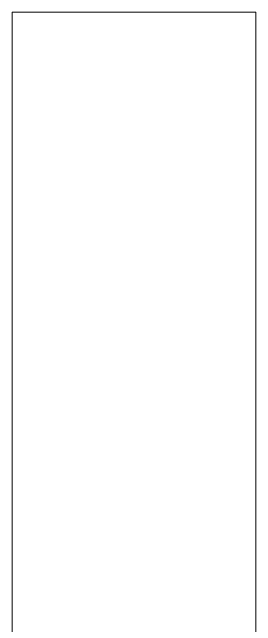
# Model space of a CAD drawing. Header units: millimetres. Extents: x -4000 to 187956, y -58990 to 162485.
# Drawn here: x 1299.8 to 1324.8, y 23136.9 to 23199.9 of the extents above; entities that cross this region are included whole.
import ezdxf

# ---------------------------------------------------------------- set-up
doc = ezdxf.new("R2010")
doc.units = ezdxf.units.MM
doc.layers.add('A-WALL', color=113, linetype='Continuous', lineweight=13)

# ---------------------------------------------------------------- blocks, each defined once
blk = doc.blocks.new('CMF2_NHAXUONG_A_rvt-1-FFS - TANG 1')
at = {"layer": 'A-WALL', "color": 35, "lineweight": 15}
for p, q in [((1299.788, 23199.933), (1299.788, 22799.579)), ((1299.788, 23199.933), (1324.788, 23199.933)), ((1324.788, 22799.579), (1324.788, 23199.933))]:
    blk.add_line(p, q, dxfattribs=at)
at = {"layer": 'A-WALL', "color": 50, "lineweight": 15}
for p, q in [((1299.788, 22799.579), (1299.788, 23199.933)), ((1324.788, 23199.933), (1299.788, 23199.933)), ((1324.788, 23199.933), (1324.788, 22799.579))]:
    blk.add_line(p, q, dxfattribs=at)

msp = doc.modelspace()

# ---------------------------------------------------------------- block references
at = {"lineweight": 5}
msp.add_blockref('CMF2_NHAXUONG_A_rvt-1-FFS - TANG 1', (0, 0), dxfattribs=at)

doc.saveas('drawing.dxf')
